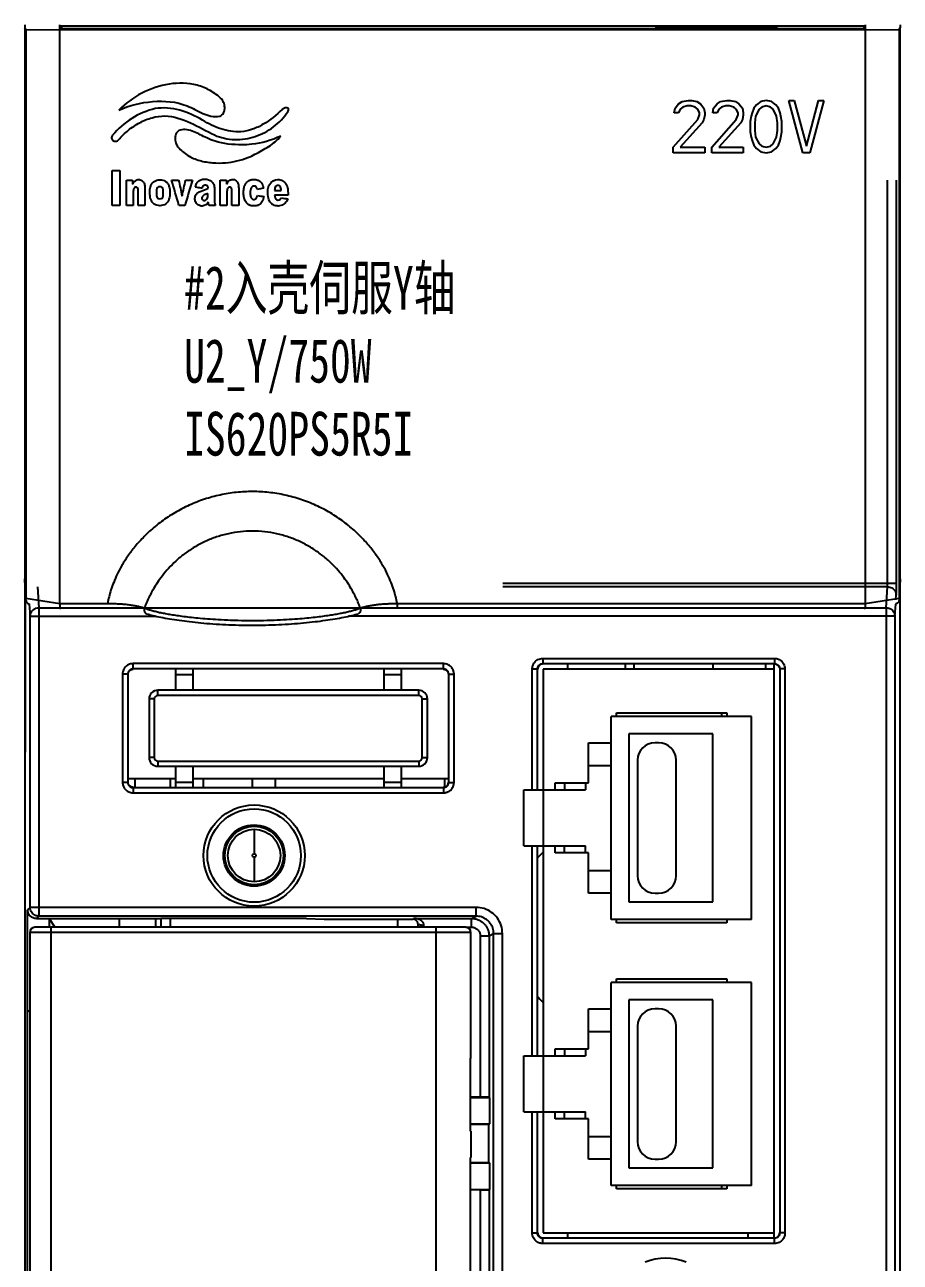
# Model space of a CAD drawing. Header units: millimetres. Extents: x 336 to 12810, y -1577 to 4105.
# Drawn here: x 7732 to 7782, y 3924.3 to 3995.1 of the extents above; entities that cross this region are included whole.
import ezdxf

# ---------------------------------------------------------------- set-up
doc = ezdxf.new("R2010")
doc.units = ezdxf.units.MM
doc.layers.add('03___PRT_ALL_CURVES', color=7, linetype='Continuous')
doc.layers.add('20_ALL_FEATURES', color=7, linetype='Continuous')
doc.styles.add('宋', font='', dxfattribs={"width": 0.7})
doc.styles.add('样式 8', font='arial.ttf', dxfattribs={"width": 0.6, "height": 2.5})
doc.styles.get('宋').set_extended_font_data('SimSun')

msp = doc.modelspace()

# ---------------------------------------------------------------- linework, layer by layer
at = {"color": 7, "linetype": 'Continuous'}
for p, q in [((7732.001, 3994.873), (7732.001, 3835.978)), ((7732.001, 3994.873), (7732.011, 3994.873)), ((7732.054, 3994.784), (7732.001, 3994.873)), ((7732.011, 3995.052), (7732.011, 3994.873)), ((7732.054, 3994.784), (7732.071, 3962.265)), ((7732.054, 3994.784), (7734.001, 3994.755)), ((7734.001, 3994.827), (7734.001, 3995.051)), ((7780.001, 3994.979), (7734.001, 3994.979)), ((7734.101, 3994.905), (7734.001, 3994.905)), ((7735.001, 3994.813), (7734.001, 3994.827)), ((7734.001, 3961.978), (7734.001, 3994.755)), ((7780.001, 3994.755), (7734.001, 3994.755)), ((7734.101, 3994.905), (7734.101, 3994.826)), ((7779.001, 3994.813), (7735.001, 3994.813)), ((7768.001, 3994.979), (7768.001, 3994.94)), ((7768.001, 3994.94), (7775.001, 3994.94)), ((7775.001, 3994.979), (7775.001, 3994.94)), ((7780.001, 3994.827), (7779.001, 3994.813)), ((7779.966, 3994.905), (7779.887, 3994.826)), ((7779.965, 3994.828), (7779.966, 3994.905)), ((7780.001, 3994.905), (7779.966, 3994.905)), ((7780.001, 3995.052), (7780.001, 3994.827)), ((7780.001, 3994.755), (7781.949, 3994.784)), ((7780.001, 3994.755), (7780.001, 3961.978)), ((7781.949, 3994.784), (7781.932, 3962.265)), ((7781.949, 3994.784), (7782.001, 3994.873)), ((7781.991, 3995.052), (7781.991, 3994.873)), ((7782.001, 3994.873), (7781.991, 3994.873)), ((7782.001, 3835.979), (7782.001, 3994.873)), ((7781.283, 3963.132), (7781.283, 3986.179)), ((7781.783, 3963.132), (7781.783, 3986.179)), ((7732.071, 3962.188), (7732.001, 3963.4)), ((7732.002, 3963.381), (7732.001, 3963.4)), ((7732.07, 3962.187), (7732.002, 3963.381)), ((7782.001, 3963.4), (7781.932, 3962.188)), ((7782.001, 3963.381), (7781.937, 3962.265)), ((7782.001, 3963.4), (7782.001, 3963.381)), ((7732.729, 3962.939), (7732.807, 3961.738)), ((7781.783, 3963.132), (7759.301, 3963.132)), ((7781.274, 3962.939), (7759.301, 3962.939)), ((7781.196, 3961.738), (7781.274, 3962.939)), ((7732.001, 3962.479), (7732.04, 3962.479)), ((7732.04, 3953.479), (7732.04, 3962.479)), ((7734.001, 3961.969), (7732.071, 3962.265)), ((7732.071, 3962.188), (7732.071, 3962.17)), ((7732.262, 3961.951), (7732.307, 3961.255)), ((7734.001, 3961.978), (7736.738, 3961.978)), ((7753.265, 3961.978), (7780.001, 3961.978)), ((7753.265, 3961.978), (7753.265, 3961.678)), ((7781.932, 3962.265), (7780.002, 3961.969)), ((7781.696, 3961.255), (7781.741, 3961.951)), ((7781.756, 3962.182), (7781.774, 3962.456)), ((7781.932, 3962.188), (7781.931, 3962.17)), ((7732.307, 3944.618), (7732.307, 3961.255)), ((7732.307, 3961.255), (7739.514, 3961.255)), ((7732.807, 3961.738), (7781.196, 3961.738)), ((7732.807, 3961.738), (7732.807, 3944.118)), ((7781.696, 3961.255), (7750.489, 3961.255)), ((7781.196, 3961.738), (7781.196, 3836.284)), ((7781.696, 3961.255), (7781.696, 3836.284)), ((7738.186, 3958.244), (7738.186, 3958.544)), ((7755.917, 3958.544), (7738.186, 3958.544)), ((7755.917, 3958.244), (7755.917, 3958.544)), ((7761.585, 3958.845), (7774.818, 3958.845)), ((7761.585, 3958.845), (7761.585, 3958.545)), ((7761.585, 3958.545), (7774.818, 3958.545)), ((7763.001, 3958.545), (7763.001, 3958.229)), ((7766.301, 3958.545), (7766.301, 3958.229)), ((7766.801, 3958.229), (7766.801, 3958.545)), ((7771.301, 3958.545), (7771.301, 3958.229)), ((7774.301, 3958.545), (7774.301, 3958.229)), ((7774.801, 3925.729), (7774.801, 3958.545)), ((7774.818, 3958.845), (7774.818, 3958.545)), ((7737.886, 3957.944), (7737.586, 3957.944)), ((7737.586, 3957.944), (7737.586, 3951.763)), ((7737.886, 3957.944), (7737.901, 3957.929)), ((7737.886, 3957.944), (7737.886, 3951.763)), ((7738.186, 3958.244), (7738.201, 3958.229)), ((7755.917, 3958.244), (7738.186, 3958.244)), ((7740.601, 3958.229), (7740.601, 3957.029)), ((7740.601, 3957.929), (7741.601, 3957.929)), ((7741.601, 3958.229), (7741.601, 3957.029)), ((7752.501, 3958.229), (7752.501, 3957.029)), ((7752.501, 3957.929), (7753.501, 3957.929)), ((7753.501, 3958.229), (7753.501, 3957.029)), ((7755.902, 3958.229), (7755.917, 3958.244)), ((7756.201, 3957.929), (7756.217, 3957.944)), ((7756.217, 3957.944), (7756.517, 3957.944)), ((7756.217, 3951.763), (7756.217, 3957.944)), ((7756.517, 3951.763), (7756.517, 3957.944)), ((7760.985, 3958.245), (7761.285, 3958.245)), ((7760.985, 3951.329), (7760.985, 3958.245)), ((7761.285, 3951.329), (7761.285, 3958.245)), ((7774.801, 3958.229), (7761.601, 3958.229)), ((7761.601, 3958.229), (7761.601, 3951.329)), ((7775.118, 3958.245), (7775.118, 3926.012)), ((7775.418, 3958.245), (7775.118, 3958.245)), ((7775.418, 3958.245), (7775.418, 3926.012)), ((7754.501, 3957.029), (7739.601, 3957.029)), ((7739.601, 3956.729), (7739.601, 3957.029)), ((7754.501, 3956.729), (7754.501, 3957.029)), ((7739.401, 3956.529), (7739.101, 3956.529)), ((7739.101, 3956.529), (7739.101, 3953.179)), ((7739.401, 3956.529), (7739.401, 3953.179)), ((7754.501, 3956.729), (7739.601, 3956.729)), ((7754.701, 3956.529), (7755.001, 3956.529)), ((7754.701, 3953.179), (7754.701, 3956.529)), ((7755.001, 3953.179), (7755.001, 3956.529)), ((7765.801, 3955.729), (7772.101, 3955.729)), ((7765.801, 3955.529), (7765.801, 3955.729)), ((7771.801, 3955.729), (7771.801, 3955.529)), ((7772.101, 3955.729), (7772.101, 3955.529)), ((7773.501, 3955.529), (7765.501, 3955.529)), ((7765.501, 3943.929), (7765.501, 3955.529)), ((7773.501, 3943.929), (7773.501, 3955.529)), ((7771.301, 3954.529), (7766.501, 3954.529)), ((7766.501, 3954.529), (7766.501, 3944.929)), ((7771.301, 3944.929), (7771.301, 3954.529)), ((7732.001, 3953.479), (7732.04, 3953.479)), ((7764.201, 3954.029), (7765.501, 3954.029)), ((7764.201, 3951.729), (7764.201, 3954.029)), ((7768.201, 3954.029), (7768.001, 3954.029)), ((7739.401, 3953.179), (7739.101, 3953.179)), ((7739.601, 3952.979), (7754.501, 3952.979)), ((7739.601, 3952.979), (7739.601, 3952.679)), ((7754.501, 3952.979), (7754.501, 3952.679)), ((7754.701, 3953.179), (7755.001, 3953.179)), ((7767.001, 3953.029), (7767.001, 3946.429)), ((7769.201, 3946.429), (7769.201, 3953.029)), ((7739.601, 3952.679), (7754.501, 3952.679)), ((7740.601, 3952.679), (7740.601, 3951.479)), ((7741.601, 3952.679), (7741.601, 3951.479)), ((7752.501, 3952.679), (7752.501, 3951.479)), ((7753.501, 3952.679), (7753.501, 3951.479)), ((7764.201, 3952.729), (7765.501, 3952.729)), ((7737.886, 3951.763), (7737.586, 3951.763)), ((7737.886, 3951.763), (7737.901, 3951.779)), ((7737.901, 3951.979), (7740.601, 3951.979)), ((7738.186, 3951.463), (7738.201, 3951.479)), ((7738.186, 3951.463), (7738.186, 3951.163)), ((7738.186, 3951.463), (7755.917, 3951.463)), ((7738.301, 3951.479), (7738.301, 3951.979)), ((7740.301, 3951.979), (7740.301, 3951.479)), ((7740.601, 3951.779), (7741.601, 3951.779)), ((7741.601, 3951.979), (7752.501, 3951.979)), ((7742.201, 3951.479), (7742.201, 3951.979)), ((7745.001, 3951.479), (7745.001, 3951.979)), ((7746.301, 3951.979), (7746.301, 3951.479)), ((7752.501, 3951.779), (7753.501, 3951.779)), ((7753.501, 3951.979), (7756.201, 3951.979)), ((7755.917, 3951.463), (7755.902, 3951.479)), ((7755.917, 3951.463), (7755.917, 3951.163)), ((7756.001, 3951.479), (7756.001, 3951.979)), ((7756.217, 3951.763), (7756.201, 3951.779)), ((7756.217, 3951.763), (7756.517, 3951.763)), ((7762.301, 3951.729), (7764.201, 3951.729)), ((7762.301, 3951.329), (7762.301, 3951.729)), ((7762.831, 3951.729), (7762.831, 3951.329)), ((7764.031, 3951.729), (7764.031, 3951.329)), ((7738.186, 3951.163), (7755.917, 3951.163)), ((7760.501, 3951.329), (7764.031, 3951.329)), ((7760.501, 3948.129), (7760.501, 3951.329)), ((7761.625, 3948.129), (7761.625, 3951.329)), ((7745.101, 3949.079), (7745.101, 3947.679)), ((7760.501, 3948.129), (7764.031, 3948.129)), ((7760.985, 3936.129), (7760.985, 3948.129)), ((7761.285, 3936.129), (7761.285, 3948.129)), ((7761.601, 3948.129), (7761.601, 3936.129)), ((7762.301, 3947.729), (7762.301, 3948.129)), ((7762.831, 3947.729), (7762.831, 3948.129)), ((7764.031, 3947.729), (7764.031, 3948.129)), ((7745.101, 3947.479), (7745.101, 3946.079)), ((7764.201, 3947.729), (7762.301, 3947.729)), ((7764.201, 3945.429), (7764.201, 3947.729)), ((7764.201, 3946.729), (7765.501, 3946.729)), ((7765.501, 3945.429), (7764.201, 3945.429)), ((7768.001, 3945.429), (7768.201, 3945.429)), ((7732.307, 3944.618), (7732.167, 3944.479)), ((7732.167, 3938.644), (7732.167, 3944.479)), ((7757.781, 3944.618), (7732.307, 3944.618)), ((7757.781, 3944.118), (7757.781, 3944.618)), ((7766.501, 3944.929), (7771.301, 3944.929)), ((7732.807, 3944.118), (7732.667, 3943.979)), ((7732.667, 3943.979), (7739.496, 3943.979)), ((7757.781, 3944.118), (7732.807, 3944.118)), ((7733.401, 3943.979), (7733.714, 3943.479)), ((7733.401, 3943.979), (7733.401, 3943.479)), ((7737.401, 3943.979), (7737.401, 3943.479)), ((7739.496, 3943.479), (7739.496, 3943.979)), ((7748.101, 3943.975), (7739.779, 3943.975)), ((7739.798, 3943.975), (7739.796, 3943.973)), ((7739.796, 3943.479), (7739.796, 3943.973)), ((7740.301, 3943.975), (7740.301, 3943.479)), ((7748.101, 3943.975), (7749.101, 3943.94)), ((7749.101, 3943.94), (7754.163, 3943.94)), ((7753.301, 3943.479), (7753.301, 3943.94)), ((7754.163, 3943.94), (7754.21, 3943.987)), ((7754.21, 3943.987), (7757.52, 3943.987)), ((7754.463, 3943.64), (7754.497, 3943.674)), ((7754.463, 3943.479), (7754.463, 3943.64)), ((7757.519, 3943.487), (7757.519, 3943.987)), ((7757.52, 3943.987), (7757.781, 3944.118)), ((7773.501, 3943.929), (7765.501, 3943.929)), ((7765.801, 3943.729), (7765.801, 3943.929)), ((7772.101, 3943.729), (7765.801, 3943.729)), ((7772.101, 3943.929), (7772.101, 3943.729)), ((7732.286, 3943.179), (7732.286, 3850.779)), ((7757.486, 3943.179), (7732.286, 3943.179)), ((7757.186, 3943.479), (7732.586, 3943.479)), ((7733.486, 3943.479), (7733.486, 3850.479)), ((7755.486, 3943.479), (7755.486, 3850.479)), ((7757.186, 3943.487), (7757.519, 3943.487)), ((7757.486, 3936.499), (7757.486, 3943.179)), ((7758.019, 3942.987), (7758.019, 3933.771)), ((7758.019, 3942.987), (7758.518, 3942.987)), ((7758.518, 3942.987), (7758.781, 3943.119)), ((7758.518, 3942.987), (7758.518, 3933.763)), ((7758.781, 3850.838), (7758.781, 3943.119)), ((7758.781, 3943.119), (7759.281, 3943.119)), ((7759.281, 3850.838), (7759.281, 3943.119)), ((7765.501, 3928.729), (7765.501, 3940.329)), ((7773.501, 3940.329), (7765.501, 3940.329)), ((7765.801, 3940.329), (7765.801, 3940.529)), ((7765.801, 3940.529), (7772.101, 3940.529)), ((7772.101, 3940.529), (7772.101, 3940.329)), ((7773.501, 3928.729), (7773.501, 3940.329)), ((7766.501, 3939.329), (7766.501, 3929.729)), ((7771.301, 3939.329), (7766.501, 3939.329)), ((7771.301, 3929.729), (7771.301, 3939.329)), ((7732.286, 3938.764), (7732.166, 3938.643)), ((7732.166, 3904.88), (7732.166, 3938.643)), ((7764.201, 3938.829), (7765.501, 3938.829)), ((7764.201, 3936.529), (7764.201, 3938.829)), ((7768.201, 3938.829), (7768.001, 3938.829)), ((7764.201, 3937.529), (7765.501, 3937.529)), ((7767.001, 3937.829), (7767.001, 3931.229)), ((7769.201, 3931.229), (7769.201, 3937.829)), ((7762.301, 3936.529), (7764.201, 3936.529)), ((7762.301, 3936.129), (7762.301, 3936.529)), ((7762.831, 3936.529), (7762.831, 3936.129)), ((7764.031, 3936.529), (7764.031, 3936.129)), ((7757.46, 3935.887), (7757.455, 3935.899)), ((7757.455, 3931.829), (7757.455, 3935.899)), ((7757.46, 3931.829), (7757.46, 3935.887)), ((7760.501, 3936.129), (7764.031, 3936.129)), ((7760.501, 3932.929), (7760.501, 3936.129)), ((7761.625, 3932.929), (7761.625, 3936.129)), ((7758.019, 3933.771), (7757.46, 3933.771)), ((7758.557, 3933.743), (7757.46, 3933.743)), ((7758.518, 3933.763), (7758.557, 3933.743)), ((7758.557, 3932.249), (7758.557, 3933.743)), ((7757.46, 3932.249), (7758.557, 3932.249)), ((7758.501, 3932.221), (7758.557, 3932.249)), ((7760.501, 3932.929), (7764.031, 3932.929)), ((7760.985, 3926.012), (7760.985, 3932.929)), ((7761.285, 3926.012), (7761.285, 3932.929)), ((7761.601, 3932.929), (7761.601, 3926.029)), ((7762.301, 3932.529), (7762.301, 3932.929)), ((7764.201, 3932.529), (7762.301, 3932.529)), ((7762.831, 3932.529), (7762.831, 3932.929)), ((7764.031, 3932.529), (7764.031, 3932.929)), ((7764.201, 3930.229), (7764.201, 3932.529)), ((7757.455, 3931.829), (7757.486, 3931.829)), ((7758.501, 3932.221), (7757.46, 3932.221)), ((7757.486, 3931.829), (7757.486, 3930.329)), ((7758.501, 3930.021), (7758.501, 3932.221)), ((7764.201, 3931.529), (7765.501, 3931.529)), ((7757.455, 3930.329), (7757.486, 3930.329)), ((7757.455, 3922.258), (7757.455, 3930.329)), ((7757.46, 3922.27), (7757.46, 3930.329)), ((7765.501, 3930.229), (7764.201, 3930.229)), ((7768.001, 3930.229), (7768.201, 3930.229)), ((7758.501, 3930.021), (7757.46, 3930.021)), ((7758.557, 3929.993), (7757.46, 3929.993)), ((7758.501, 3930.021), (7758.557, 3929.993)), ((7758.557, 3928.499), (7758.557, 3929.993)), ((7766.501, 3929.729), (7771.301, 3929.729)), ((7773.501, 3928.729), (7765.501, 3928.729)), ((7765.801, 3928.529), (7765.801, 3928.729)), ((7771.801, 3928.729), (7771.801, 3928.529)), ((7772.101, 3928.729), (7772.101, 3928.529)), ((7757.46, 3928.499), (7758.557, 3928.499)), ((7758.019, 3928.471), (7757.46, 3928.471)), ((7758.019, 3928.471), (7758.019, 3889.979)), ((7758.518, 3928.48), (7758.557, 3928.499)), ((7758.518, 3928.48), (7758.518, 3889.979)), ((7772.101, 3928.529), (7765.801, 3928.529)), ((7760.985, 3926.012), (7761.285, 3926.012)), ((7761.601, 3926.029), (7774.801, 3926.029)), ((7763.001, 3926.029), (7763.001, 3925.712)), ((7773.301, 3926.029), (7773.301, 3925.712)), ((7775.418, 3926.012), (7775.118, 3926.012)), ((7774.818, 3925.712), (7761.585, 3925.712)), ((7761.585, 3925.412), (7761.585, 3925.712)), ((7774.818, 3925.412), (7761.585, 3925.412)), ((7774.818, 3925.412), (7774.818, 3925.712))]:
    msp.add_line(p, q, dxfattribs=at)
for radius in [2.89, 2.669, 1.751, 1.672, 1.5, 0.1]:
    msp.add_circle((7745.101, 3947.579), radius, dxfattribs=at)
for centre, radius, start, end in [((7739.601, 3956.529), 0.5, 90, 180), ((7754.501, 3956.529), 0.5, 0, 90), ((7739.601, 3956.529), 0.2, 90, 180), ((7754.501, 3956.529), 0.2, 0, 90), ((7768.001, 3953.029), 1, 90, 180), ((7768.201, 3953.029), 1, 0, 90), ((7739.601, 3953.179), 0.5, 180, 270), ((7739.601, 3953.179), 0.2, 180, 270), ((7754.501, 3953.179), 0.5, 270, 0), ((7754.501, 3953.179), 0.2, 270, 0), ((7765.801, 3943.479), 6, 134.823, 138.97307), ((7768.001, 3946.429), 1, 180, 270), ((7768.201, 3946.429), 1, 270, 0), ((7732.586, 3943.179), 0.3, 90, 180), ((7757.186, 3943.179), 0.3, 0, 90), ((7765.801, 3943.479), 6, 221.02693, 225.177), ((7768.001, 3937.829), 1, 90, 180), ((7768.201, 3937.829), 1, 0, 90), ((7768.001, 3931.229), 1, 180, 270), ((7768.201, 3931.229), 1, 270, 0), ((7768.601, 3921.25), 3.317, 69.31391, 110.69797)]:
    msp.add_arc(centre, radius, start, end, dxfattribs=at)
for points, start_tangent, end_tangent in [([(7753.265, 3961.978), (7753.189, 3962.356), (7753.078, 3962.757), (7752.925, 3963.185), (7752.724, 3963.646), (7752.461, 3964.142), (7752.126, 3964.672), (7751.708, 3965.227), (7751.194, 3965.799), (7750.571, 3966.37), (7749.847, 3966.91), (7749.048, 3967.383), (7748.2, 3967.77), (7747.317, 3968.064), (7746.407, 3968.263), (7745.481, 3968.363), (7744.549, 3968.365), (7743.622, 3968.267), (7742.712, 3968.071), (7741.828, 3967.78), (7740.979, 3967.396), (7740.178, 3966.924), (7739.45, 3966.385), (7738.823, 3965.812), (7738.304, 3965.239), (7737.883, 3964.681), (7737.546, 3964.149), (7737.282, 3963.65), (7737.079, 3963.188), (7736.926, 3962.759), (7736.814, 3962.357), (7736.738, 3961.978)], (-0.158449, 0.987367), (-0.158453, -0.987366)), ([(7751.166, 3961.724), (7751.078, 3961.953), (7750.967, 3962.21), (7750.827, 3962.498), (7750.649, 3962.821), (7750.425, 3963.178), (7750.147, 3963.565), (7749.805, 3963.973), (7749.388, 3964.394), (7748.89, 3964.81), (7748.322, 3965.193), (7747.708, 3965.52), (7747.064, 3965.778), (7746.394, 3965.965), (7745.706, 3966.08), (7745.011, 3966.119), (7744.316, 3966.082), (7743.628, 3965.969), (7742.957, 3965.784), (7742.312, 3965.528), (7741.697, 3965.203), (7741.127, 3964.82), (7740.626, 3964.404), (7740.206, 3963.982), (7739.861, 3963.571), (7739.581, 3963.183), (7739.356, 3962.824), (7739.177, 3962.5), (7739.036, 3962.211), (7738.925, 3961.953), (7738.837, 3961.724)], (-0.336663, 0.941625), (-0.336661, -0.941626)), ([(7781.274, 3962.939), (7781.278, 3962.974), (7781.28, 3962.996), (7781.281, 3963.023), (7781.282, 3963.056), (7781.283, 3963.093), (7781.283, 3963.132)], (0.222501, 0.974932), (-0.000007, 1)), ([(7781.274, 3962.939), (7781.523, 3962.873), (7781.706, 3962.697), (7781.774, 3962.456)], (0.99999, -0.004364), (0.004676, -0.999989)), ([(7781.774, 3962.456), (7781.775, 3962.482), (7781.777, 3962.522), (7781.778, 3962.579), (7781.78, 3962.655), (7781.781, 3962.751), (7781.782, 3962.866), (7781.783, 3962.995), (7781.783, 3963.132)], (0.065022, 0.997884), (-0.000064, 1)), ([(7732.071, 3962.213), (7732.071, 3962.239), (7732.071, 3962.265)], (0.002955, 0.999996), (-0.000522, 1)), ([(7732.071, 3962.188), (7732.071, 3962.213)], (0.004788, 0.999989), (0.002955, 0.999996)), ([(7732.071, 3962.17), (7732.08, 3962.119), (7732.105, 3962.059), (7732.143, 3962.012), (7732.192, 3961.977), (7732.247, 3961.956), (7732.271, 3961.951)], (0.058249, -0.998302), (0.988517, -0.151107)), ([(7734.001, 3961.969), (7733.999, 3961.907), (7733.999, 3961.849), (7734.003, 3961.796), (7734.01, 3961.751), (7734.019, 3961.716), (7734.031, 3961.692), (7734.044, 3961.68), (7734.048, 3961.679)], (-0.064441, -0.997922), (0.992881, -0.119113)), ([(7734.001, 3961.969), (7734.001, 3961.972), (7734.001, 3961.975), (7734.001, 3961.978)], (0.064441, 0.997922), (0, 1)), ([(7736.738, 3961.978), (7736.992, 3961.979), (7737.271, 3961.972), (7737.56, 3961.955), (7737.842, 3961.929), (7738.106, 3961.894), (7738.341, 3961.854), (7738.543, 3961.809), (7738.709, 3961.765), (7738.837, 3961.724)], (0.999877, 0.015698), (0.946467, -0.3228)), ([(7751.166, 3961.724), (7751.294, 3961.765), (7751.46, 3961.809), (7751.663, 3961.854), (7751.898, 3961.895), (7752.161, 3961.929), (7752.444, 3961.955), (7752.733, 3961.972), (7753.011, 3961.979), (7753.265, 3961.978)], (0.946467, 0.322799), (0.999877, -0.015694)), ([(7780.002, 3961.969), (7780.004, 3961.907), (7780.004, 3961.849), (7780, 3961.796), (7779.993, 3961.751), (7779.984, 3961.716), (7779.972, 3961.692), (7779.959, 3961.68), (7779.955, 3961.679)], (0.064441, -0.997922), (-0.992805, -0.11974)), ([(7780.001, 3961.978), (7780.002, 3961.975), (7780.002, 3961.972), (7780.002, 3961.969)], (0, -1), (0.064441, -0.997922)), ([(7781.932, 3962.17), (7781.923, 3962.119), (7781.898, 3962.059), (7781.86, 3962.012), (7781.811, 3961.977), (7781.756, 3961.956), (7781.732, 3961.951)], (-0.058406, -0.998293), (-0.988508, -0.15117)), ([(7781.932, 3962.265), (7781.932, 3962.239), (7781.932, 3962.213)], (-0.000522, -1), (0.002955, -0.999996)), ([(7781.932, 3962.213), (7781.932, 3962.188)], (0.002955, -0.999996), (0.004788, -0.999989)), ([(7732.307, 3961.255), (7732.317, 3961.35), (7732.351, 3961.45), (7732.413, 3961.551), (7732.509, 3961.642), (7732.641, 3961.71), (7732.807, 3961.738)], (0.004676, 0.999989), (0.99999, 0.004364)), ([(7738.837, 3961.724), (7738.825, 3961.644), (7738.829, 3961.568), (7738.849, 3961.5), (7738.883, 3961.445), (7738.93, 3961.409), (7738.953, 3961.399)], (-0.245809, -0.969318), (0.95301, -0.30294)), ([(7738.837, 3961.724), (7739.017, 3961.66), (7739.225, 3961.597), (7739.456, 3961.535), (7739.706, 3961.477), (7739.973, 3961.422), (7740.266, 3961.369), (7740.601, 3961.315), (7740.981, 3961.26), (7741.41, 3961.207), (7741.892, 3961.157), (7742.434, 3961.11), (7743.048, 3961.068), (7743.761, 3961.035), (7744.577, 3961.015), (7745.431, 3961.015), (7746.246, 3961.035), (7746.958, 3961.068), (7747.571, 3961.11), (7748.113, 3961.157), (7748.595, 3961.207), (7749.023, 3961.26), (7749.403, 3961.315), (7749.737, 3961.369), (7750.03, 3961.422), (7750.297, 3961.477), (7750.547, 3961.535), (7750.778, 3961.597), (7750.986, 3961.66), (7751.166, 3961.724)], (0.933783, -0.35784), (0.933783, 0.35784)), ([(7738.953, 3961.399), (7739.318, 3961.298), (7739.77, 3961.199), (7740.271, 3961.107), (7740.82, 3961.023), (7741.416, 3960.945), (7742.061, 3960.877), (7742.752, 3960.821), (7743.477, 3960.778), (7744.228, 3960.751), (7744.992, 3960.742), (7745.757, 3960.751), (7746.51, 3960.777), (7747.238, 3960.82), (7747.93, 3960.876), (7748.578, 3960.944), (7749.176, 3961.022), (7749.726, 3961.106), (7750.228, 3961.198), (7750.681, 3961.297), (7751.049, 3961.399)], (0.953081, -0.302715), (0.953092, 0.302681)), ([(7751.166, 3961.724), (7751.178, 3961.644), (7751.174, 3961.568), (7751.154, 3961.5), (7751.119, 3961.445), (7751.073, 3961.409), (7751.049, 3961.399)], (0.245794, -0.969322), (-0.953033, -0.302868)), ([(7781.196, 3961.738), (7781.294, 3961.728), (7781.399, 3961.696), (7781.503, 3961.635), (7781.597, 3961.542), (7781.667, 3961.415), (7781.696, 3961.255)], (0.99999, -0.004364), (0.004676, -0.999989)), ([(7738.186, 3958.544), (7738.113, 3958.54), (7738.033, 3958.525), (7737.949, 3958.496), (7737.861, 3958.449), (7737.776, 3958.382), (7737.699, 3958.295), (7737.638, 3958.189), (7737.599, 3958.07), (7737.586, 3957.944)], (-1, -0.000011), (0.000067, -1)), ([(7756.517, 3957.944), (7756.513, 3958.019), (7756.497, 3958.1), (7756.467, 3958.186), (7756.419, 3958.274), (7756.351, 3958.359), (7756.263, 3958.435), (7756.158, 3958.494), (7756.04, 3958.532), (7755.917, 3958.544)], (0, 1), (-1, 0.00004)), ([(7760.985, 3958.245), (7760.991, 3958.331), (7761.011, 3958.422), (7761.05, 3958.517), (7761.111, 3958.614), (7761.199, 3958.704), (7761.311, 3958.779), (7761.443, 3958.828), (7761.585, 3958.845)], (-0.000012, 1), (1, 0.000049)), ([(7761.285, 3958.245), (7761.288, 3958.288), (7761.298, 3958.334), (7761.317, 3958.381), (7761.348, 3958.429), (7761.392, 3958.475), (7761.448, 3958.512), (7761.514, 3958.537), (7761.585, 3958.545)], (-0.000084, 1), (1, -0.000044)), ([(7761.451, 3958.488), (7761.342, 3958.379), (7761.301, 3958.229)], (-0.867069, -0.498188), (0, -1)), ([(7761.601, 3958.529), (7761.451, 3958.488)], (-1, 0), (-0.867069, -0.498188)), ([(7775.047, 3958.416), (7774.942, 3958.503), (7774.807, 3958.534)], (-0.603787, 0.797146), (-0.999999, -0.001222)), ([(7774.818, 3958.845), (7774.904, 3958.839), (7774.995, 3958.819), (7775.09, 3958.78), (7775.187, 3958.719), (7775.277, 3958.631), (7775.352, 3958.519), (7775.401, 3958.388), (7775.418, 3958.245)], (1, 0.000012), (0.000049, -1)), ([(7774.818, 3958.545), (7774.861, 3958.542), (7774.906, 3958.532), (7774.954, 3958.513), (7775.002, 3958.482), (7775.048, 3958.438), (7775.085, 3958.382), (7775.11, 3958.316), (7775.118, 3958.245)], (1, 0.000084), (-0.000044, -1)), ([(7775.101, 3958.295), (7775.047, 3958.416)], (-0.201059, 0.979579), (-0.603787, 0.797146)), ([(7738.186, 3958.244), (7738.149, 3958.242), (7738.11, 3958.235), (7738.067, 3958.22), (7738.023, 3958.197), (7737.981, 3958.164), (7737.942, 3958.12), (7737.912, 3958.067), (7737.892, 3958.007), (7737.886, 3957.944)], (-1, 0.000297), (0.000348, -1)), ([(7737.901, 3957.929), (7737.942, 3958.079), (7738.051, 3958.188), (7738.201, 3958.229)], (0, 1), (1, 0)), ([(7755.902, 3958.229), (7756.052, 3958.188), (7756.161, 3958.079), (7756.201, 3957.929)], (1, 0), (0, -1)), ([(7756.217, 3957.944), (7756.215, 3957.982), (7756.207, 3958.022), (7756.192, 3958.065), (7756.168, 3958.109), (7756.134, 3958.152), (7756.09, 3958.19), (7756.038, 3958.219), (7755.979, 3958.238), (7755.917, 3958.244)], (0.000305, 1), (-1, -0.000279)), ([(7737.586, 3951.763), (7737.59, 3951.69), (7737.605, 3951.611), (7737.634, 3951.526), (7737.681, 3951.438), (7737.748, 3951.353), (7737.835, 3951.276), (7737.941, 3951.215), (7738.06, 3951.176), (7738.186, 3951.163)], (0.000011, -1), (1, 0.000067)), ([(7737.886, 3951.763), (7737.888, 3951.726), (7737.895, 3951.687), (7737.91, 3951.644), (7737.933, 3951.601), (7737.967, 3951.558), (7738.01, 3951.519), (7738.063, 3951.489), (7738.123, 3951.469), (7738.186, 3951.463)], (-0.000297, -1), (1, 0.000348)), ([(7738.201, 3951.479), (7738.051, 3951.519), (7737.942, 3951.629), (7737.901, 3951.779)], (-1, 0), (0, 1)), ([(7755.902, 3951.479), (7756.052, 3951.519), (7756.161, 3951.629), (7756.201, 3951.779)], (1, 0), (0, 1)), ([(7755.917, 3951.163), (7755.99, 3951.167), (7756.07, 3951.182), (7756.154, 3951.212), (7756.242, 3951.258), (7756.327, 3951.325), (7756.404, 3951.412), (7756.465, 3951.518), (7756.504, 3951.637), (7756.517, 3951.763)], (1, 0.000011), (-0.000067, 1)), ([(7755.917, 3951.463), (7755.954, 3951.465), (7755.993, 3951.473), (7756.036, 3951.487), (7756.08, 3951.51), (7756.122, 3951.544), (7756.161, 3951.587), (7756.191, 3951.64), (7756.211, 3951.7), (7756.217, 3951.763)], (1, -0.000297), (-0.000348, 1)), ([(7732.667, 3943.979), (7732.476, 3944.017), (7732.314, 3944.125), (7732.205, 3944.287), (7732.167, 3944.479)], (-1, 0), (0, 1)), ([(7732.807, 3944.118), (7732.708, 3944.128), (7732.604, 3944.162), (7732.5, 3944.224), (7732.406, 3944.32), (7732.335, 3944.453), (7732.307, 3944.618)], (-1, 0.000305), (-0.000305, 1)), ([(7759.281, 3943.119), (7759.208, 3943.582), (7758.995, 3944), (7758.664, 3944.332), (7758.246, 3944.545), (7757.781, 3944.618)], (-0.000061, 1), (-1, -0.000066)), ([(7739.496, 3943.979), (7739.618, 3943.978), (7739.717, 3943.977), (7739.779, 3943.975)], (1, 0), (0.998784, -0.04931)), ([(7754.463, 3943.64), (7754.423, 3943.79), (7754.313, 3943.9), (7754.163, 3943.94)], (0, 1), (-1, 0)), ([(7754.797, 3943.604), (7754.794, 3943.643), (7754.784, 3943.684), (7754.766, 3943.725), (7754.741, 3943.766), (7754.706, 3943.806), (7754.663, 3943.845), (7754.609, 3943.882), (7754.546, 3943.916), (7754.474, 3943.944), (7754.393, 3943.966), (7754.305, 3943.981), (7754.21, 3943.987)], (0.00666, 0.999978), (-0.999917, 0.012882)), ([(7754.496, 3943.487), (7754.496, 3943.582), (7754.497, 3943.674)], (-0.000006, 1), (0.004186, 0.999991)), ([(7754.497, 3943.674), (7754.539, 3943.639), (7754.648, 3943.614), (7754.797, 3943.604)], (0.07253, -0.997366), (0.999992, -0.003962)), ([(7754.796, 3943.487), (7754.796, 3943.547), (7754.797, 3943.604)], (0, 1), (0.006701, 0.999978)), ([(7757.52, 3943.987), (7757.64, 3943.98), (7757.764, 3943.956), (7757.891, 3943.915), (7758.019, 3943.853), (7758.145, 3943.767), (7758.265, 3943.653), (7758.37, 3943.511), (7758.451, 3943.348), (7758.502, 3943.17), (7758.518, 3942.987)], (1, -0.000799), (0.000313, -1)), ([(7758.781, 3943.119), (7758.733, 3943.428), (7758.591, 3943.706), (7758.37, 3943.927), (7758.091, 3944.069), (7757.781, 3944.118)], (0.000286, 1), (-1, -0.000321)), ([(7757.519, 3943.487), (7757.58, 3943.484)], (1, -0.000001), (0.992559, -0.121764)), ([(7757.58, 3943.484), (7757.642, 3943.472), (7757.705, 3943.451), (7757.769, 3943.42), (7757.832, 3943.377), (7757.892, 3943.32), (7757.944, 3943.249), (7757.985, 3943.168), (7758.01, 3943.079), (7758.019, 3942.987)], (0.992559, -0.121764), (0.000034, -1)), ([(7757.455, 3935.899), (7757.478, 3936.192), (7757.486, 3936.499)], (0.104868, 0.994486), (0.000126, 1)), ([(7757.461, 3935.899), (7757.471, 3936.025), (7757.484, 3936.326), (7757.486, 3936.499)], (0.085413, 0.996346), (0.000108, 1)), ([(7757.46, 3935.885), (7757.461, 3935.899)], (0.087397, 0.996174), (0.085413, 0.996346)), ([(7758.518, 3933.763), (7758.475, 3933.766), (7758.366, 3933.769), (7758.206, 3933.77), (7758.019, 3933.771)], (-0.894482, 0.447105), (-1, 0)), ([(7758.019, 3928.471), (7758.206, 3928.472), (7758.366, 3928.474), (7758.475, 3928.476), (7758.518, 3928.48)], (1, 0), (0.894482, 0.447105)), ([(7761.585, 3925.412), (7761.499, 3925.418), (7761.408, 3925.439), (7761.313, 3925.477), (7761.216, 3925.538), (7761.126, 3925.626), (7761.051, 3925.738), (7761.002, 3925.87), (7760.985, 3926.012)], (-1, -0.000012), (-0.000049, 1)), ([(7761.585, 3925.712), (7761.542, 3925.715), (7761.497, 3925.725), (7761.449, 3925.744), (7761.401, 3925.775), (7761.355, 3925.819), (7761.318, 3925.875), (7761.293, 3925.941), (7761.285, 3926.012)], (-1, -0.000084), (0.000044, 1)), ([(7761.301, 3926.029), (7761.342, 3925.879)], (0, -1), (0.498188, -0.867069)), ([(7761.342, 3925.879), (7761.451, 3925.769), (7761.601, 3925.729)], (0.498188, -0.867069), (1, 0)), ([(7774.8, 3925.721), (7774.958, 3925.763), (7775.067, 3925.872), (7775.108, 3926.022)], (1, 0), (0, 1)), ([(7775.418, 3926.012), (7775.412, 3925.926), (7775.391, 3925.835), (7775.353, 3925.74), (7775.292, 3925.644), (7775.204, 3925.553), (7775.092, 3925.478), (7774.96, 3925.429), (7774.818, 3925.412)], (0.000012, -1), (-1, -0.000049)), ([(7775.118, 3926.012), (7775.115, 3925.969), (7775.105, 3925.924), (7775.086, 3925.876), (7775.055, 3925.828), (7775.011, 3925.782), (7774.955, 3925.745), (7774.889, 3925.721), (7774.818, 3925.712)], (0.000084, -1), (-1, 0.000044))]:
    msp.add_spline(points, degree=3, dxfattribs=dict(at, start_tangent=start_tangent, end_tangent=end_tangent))
at = {"layer": '03___PRT_ALL_CURVES', "color": 7, "linetype": 'Continuous'}
for p, q in [((7769.09, 3990.027), (7769.14, 3990.283)), ((7769.14, 3990.283), (7769.34, 3990.538)), ((7769.34, 3990.538), (7769.54, 3990.666)), ((7769.59, 3990.347), (7769.44, 3990.219)), ((7769.54, 3990.666), (7769.89, 3990.73)), ((7769.84, 3990.41), (7769.59, 3990.347)), ((7770.04, 3990.41), (7769.84, 3990.41)), ((7769.89, 3990.73), (7770.09, 3990.73)), ((7770.29, 3990.347), (7770.04, 3990.41)), ((7770.09, 3990.73), (7770.39, 3990.666)), ((7770.44, 3990.219), (7770.29, 3990.347)), ((7770.39, 3990.666), (7770.59, 3990.538)), ((7770.59, 3990.538), (7770.79, 3990.283)), ((7770.79, 3990.283), (7770.84, 3990.027)), ((7771.29, 3990.027), (7771.34, 3990.283)), ((7771.34, 3990.283), (7771.54, 3990.538)), ((7771.54, 3990.538), (7771.74, 3990.666)), ((7771.79, 3990.347), (7771.64, 3990.219)), ((7771.74, 3990.666), (7772.09, 3990.73)), ((7772.04, 3990.41), (7771.79, 3990.347)), ((7772.24, 3990.41), (7772.04, 3990.41)), ((7772.09, 3990.73), (7772.29, 3990.73)), ((7772.49, 3990.347), (7772.24, 3990.41)), ((7772.29, 3990.73), (7772.59, 3990.666)), ((7772.64, 3990.219), (7772.49, 3990.347)), ((7772.59, 3990.666), (7772.79, 3990.538)), ((7772.79, 3990.538), (7772.99, 3990.283)), ((7772.99, 3990.283), (7773.04, 3990.027)), ((7773.64, 3990.283), (7773.54, 3990.027)), ((7773.79, 3990.474), (7773.64, 3990.283)), ((7774.04, 3990.666), (7773.79, 3990.474)), ((7774.09, 3990.347), (7773.94, 3990.219)), ((7774.34, 3990.73), (7774.04, 3990.666)), ((7774.34, 3990.41), (7774.09, 3990.347)), ((7774.64, 3990.666), (7774.34, 3990.73)), ((7774.59, 3990.347), (7774.34, 3990.41)), ((7774.74, 3990.219), (7774.59, 3990.347)), ((7774.89, 3990.474), (7774.64, 3990.666)), ((7775.04, 3990.283), (7774.89, 3990.474)), ((7775.14, 3990.027), (7775.04, 3990.283)), ((7775.64, 3990.73), (7775.94, 3990.73)), ((7776.44, 3987.73), (7775.64, 3990.73)), ((7775.94, 3990.73), (7776.64, 3988.112)), ((7776.64, 3988.112), (7777.34, 3990.73)), ((7777.64, 3990.73), (7776.84, 3987.73)), ((7777.34, 3990.73), (7777.64, 3990.73)), ((7769.04, 3988.049), (7770.44, 3989.644)), ((7769.34, 3990.027), (7769.09, 3990.027)), ((7769.44, 3990.219), (7769.34, 3990.027)), ((7770.54, 3990.027), (7770.44, 3990.219)), ((7770.44, 3989.644), (7770.54, 3989.9)), ((7770.54, 3989.9), (7770.54, 3990.027)), ((7770.79, 3989.644), (7770.69, 3989.453)), ((7770.84, 3989.9), (7770.79, 3989.644)), ((7770.84, 3990.027), (7770.84, 3989.9)), ((7771.24, 3988.049), (7772.64, 3989.644)), ((7771.54, 3990.027), (7771.29, 3990.027)), ((7771.64, 3990.219), (7771.54, 3990.027)), ((7772.74, 3990.027), (7772.64, 3990.219)), ((7772.64, 3989.644), (7772.74, 3989.9)), ((7772.74, 3989.9), (7772.74, 3990.027)), ((7772.99, 3989.644), (7772.89, 3989.453)), ((7773.04, 3989.9), (7772.99, 3989.644)), ((7773.04, 3990.027), (7773.04, 3989.9)), ((7773.49, 3989.836), (7773.44, 3989.517)), ((7773.44, 3989.517), (7773.44, 3988.942)), ((7773.54, 3990.027), (7773.49, 3989.836)), ((7773.74, 3989.836), (7773.69, 3989.453)), ((7773.94, 3990.219), (7773.74, 3989.836)), ((7774.94, 3989.836), (7774.74, 3990.219)), ((7774.99, 3989.453), (7774.94, 3989.836)), ((7775.19, 3989.836), (7775.14, 3990.027)), ((7775.24, 3989.517), (7775.19, 3989.836)), ((7775.24, 3988.942), (7775.24, 3989.517)), ((7770.69, 3989.453), (7769.44, 3988.049)), ((7772.89, 3989.453), (7771.64, 3988.049)), ((7773.44, 3988.942), (7773.49, 3988.623)), ((7773.69, 3989.453), (7773.69, 3989.006)), ((7773.69, 3989.006), (7773.74, 3988.623)), ((7774.94, 3988.623), (7774.99, 3989.006)), ((7774.99, 3989.006), (7774.99, 3989.453)), ((7775.19, 3988.623), (7775.24, 3988.942)), ((7773.49, 3988.623), (7773.54, 3988.432)), ((7773.54, 3988.432), (7773.64, 3988.176)), ((7773.64, 3988.176), (7773.79, 3987.985)), ((7773.74, 3988.623), (7773.94, 3988.24)), ((7773.94, 3988.24), (7774.09, 3988.112)), ((7774.09, 3988.112), (7774.34, 3988.049)), ((7774.34, 3988.049), (7774.59, 3988.112)), ((7774.59, 3988.112), (7774.74, 3988.24)), ((7774.74, 3988.24), (7774.94, 3988.623)), ((7774.89, 3987.985), (7775.04, 3988.176)), ((7775.04, 3988.176), (7775.14, 3988.432)), ((7775.14, 3988.432), (7775.19, 3988.623)), ((7769.04, 3987.73), (7769.04, 3988.049)), ((7770.84, 3987.73), (7769.04, 3987.73)), ((7769.44, 3988.049), (7770.84, 3988.049)), ((7770.84, 3988.049), (7770.84, 3987.73)), ((7771.24, 3987.73), (7771.24, 3988.049)), ((7773.04, 3987.73), (7771.24, 3987.73)), ((7771.64, 3988.049), (7773.04, 3988.049)), ((7773.04, 3988.049), (7773.04, 3987.73)), ((7773.79, 3987.985), (7774.04, 3987.793)), ((7774.04, 3987.793), (7774.34, 3987.73)), ((7774.34, 3987.73), (7774.64, 3987.793)), ((7774.64, 3987.793), (7774.89, 3987.985)), ((7776.84, 3987.73), (7776.44, 3987.73))]:
    msp.add_line(p, q, dxfattribs=at)
at = {"layer": '20_ALL_FEATURES', "color": 7, "linetype": 'Continuous'}
for points, start_tangent, end_tangent in [([(7743.253, 3990.791, 48.994), (7742.59, 3991.294, 49.008), (7741.849, 3991.594, 49.017), (7740.25, 3991.66, 49.019), (7738.685, 3991.137, 49.004), (7737.381, 3990.173, 48.975)], (-0.709681, 0.704213, 0.020901), (-0.69443, -0.719243, -0.021347)), ([(7739.447, 3990.259, 48.978), (7738.112, 3989.698, 48.961), (7737.021, 3988.745, 48.933)], (-0.974455, -0.224484, -0.006663), (-0.643609, -0.765018, -0.022705)), ([(7737.381, 3990.173, 48.975), (7739.303, 3990.661, 48.99), (7741.27, 3990.42, 48.982), (7741.724, 3990.205, 48.976), (7742.173, 3989.984, 48.97), (7742.636, 3989.833, 48.965), (7743.134, 3989.823, 48.965)], (0.907304, 0.42029, 0.012474), (0.986774, 0.162031, 0.004809)), ([(7742.156, 3989.605, 48.958), (7740.853, 3990.165, 48.975), (7740.157, 3990.288, 48.979), (7739.447, 3990.259, 48.978)], (-0.867538, 0.497152, 0.014755), (-0.986865, -0.161475, -0.004792)), ([(7743.134, 3989.823, 48.965), (7743.261, 3989.899, 48.967), (7743.349, 3990.003, 48.97), (7743.422, 3990.263, 48.978), (7743.381, 3990.545, 48.986), (7743.253, 3990.791, 48.994)], (0.925982, 0.377402, 0.011201), (-0.614554, 0.788528, 0.023403)), ([(7747.022, 3990.08, 48.972), (7747.066, 3990.17, 48.975), (7747.068, 3990.236, 48.977), (7747.038, 3990.278, 48.978), (7746.983, 3990.299, 48.979), (7746.913, 3990.301, 48.979), (7746.837, 3990.285, 48.978), (7746.701, 3990.208, 48.976)], (0.545673, 0.837629, 0.02486), (-0.72364, -0.689874, -0.020475)), ([(7737.367, 3988.488, 48.925), (7737.914, 3989.016, 48.941), (7738.56, 3989.448, 48.954), (7739.269, 3989.738, 48.962), (7740.007, 3989.838, 48.965), (7741.464, 3989.449, 48.954), (7742.841, 3988.752, 48.933)], (0.655413, 0.754938, 0.022406), (0.900227, -0.435229, -0.012917)), ([(7744.339, 3988.937, 48.938), (7743.197, 3989.102, 48.943), (7742.156, 3989.605, 48.958)], (-0.999078, -0.042916, -0.001274), (-0.839082, 0.543766, 0.016139)), ([(7742.841, 3988.752, 48.933), (7743.996, 3988.491, 48.925), (7745.161, 3988.668, 48.93), (7746.212, 3989.219, 48.947), (7747.022, 3990.08, 48.972)], (0.910828, -0.412604, -0.012246), (0.545673, 0.837629, 0.02486)), ([(7746.701, 3990.208, 48.976), (7745.623, 3989.367, 48.951), (7745.007, 3989.079, 48.943), (7744.339, 3988.937, 48.938)], (-0.72364, -0.689874, -0.020475), (-0.997096, -0.076127, -0.002259)), ([(7740.871, 3989.035, 48.941), (7740.655, 3988.852, 48.936), (7740.583, 3988.593, 48.928), (7740.624, 3988.313, 48.92), (7740.752, 3988.067, 48.913)], (-0.920511, -0.390544, -0.011591), (0.606604, -0.794654, -0.023585)), ([(7742.391, 3988.581, 48.928), (7741.658, 3988.94, 48.939), (7741.271, 3989.047, 48.942), (7740.871, 3989.035, 48.941)], (-0.89622, 0.443414, 0.01316), (-0.976807, -0.214029, -0.006352)), ([(7737.021, 3988.745, 48.933), (7736.96, 3988.569, 48.928), (7737.04, 3988.436, 48.924), (7737.197, 3988.394, 48.922), (7737.367, 3988.488, 48.925)], (-0.643609, -0.765018, -0.022705), (0.655413, 0.754938, 0.022406)), ([(7744.396, 3988.193, 48.916), (7742.87, 3988.393, 48.922), (7742.391, 3988.581, 48.928)], (-0.999998, 0.00219, 0.000065), (-0.899181, 0.437385, 0.012981)), ([(7746.624, 3988.685, 48.931), (7744.97, 3988.219, 48.917), (7744.396, 3988.193, 48.916)], (-0.913157, -0.407428, -0.012092), (-0.999716, 0.023814, 0.000707)), ([(7745.141, 3987.65, 48.9), (7745.934, 3988.098, 48.914), (7746.624, 3988.685, 48.931)], (0.879947, 0.474863, 0.014094), (0.641014, 0.767191, 0.02277)), ([(7740.752, 3988.067, 48.913), (7741.316, 3987.584, 48.898), (7741.994, 3987.293, 48.89), (7742.73, 3987.163, 48.886), (7743.472, 3987.165, 48.886)], (0.640583, -0.767551, -0.02278), (0.996649, 0.081765, 0.002427)), ([(7743.472, 3987.165, 48.886), (7744.746, 3987.461, 48.895), (7745.141, 3987.65, 48.9)], (0.9953, 0.0968, 0.002873), (0.871745, 0.489745, 0.014535)), ([(7737.001, 3984.73, 48.814), (7737.001, 3986.73, 48.873)], (0, 0.99956, 0.029666), (0, 0.99956, 0.029666)), ([(7737.001, 3986.73, 48.873), (7737.43, 3986.73, 48.873)], (1, 0), (1, 0)), ([(7737.43, 3986.73, 48.873), (7737.43, 3984.73, 48.814)], (0, -0.99956, -0.029666), (0, -0.99956, -0.029666)), ([(7737.805, 3984.73, 48.814), (7737.805, 3986.178, 48.857)], (0, 0.99956, 0.029666), (0, 0.99956, 0.029666)), ([(7737.805, 3986.178, 48.857), (7738.163, 3986.178, 48.857)], (1, 0), (1, 0)), ([(7738.163, 3985.943, 48.85), (7738.282, 3986.107, 48.854), (7738.453, 3986.205, 48.857), (7738.643, 3986.176, 48.857), (7738.792, 3986.045, 48.853), (7738.852, 3985.854, 48.847), (7738.865, 3985.651, 48.841)], (0.44599, 0.894644, 0.026552), (0.042716, -0.998648, -0.029639)), ([(7738.163, 3986.178, 48.857), (7738.163, 3985.943, 48.85)], (0, -0.99956, -0.029666), (0, -0.99956, -0.029666)), ([(7739.141, 3985.45, 48.835), (7739.195, 3985.82, 48.846), (7739.271, 3985.976, 48.851), (7739.385, 3986.095, 48.854), (7739.715, 3986.196, 48.857), (7740.045, 3986.103, 48.854), (7740.16, 3985.985, 48.851), (7740.236, 3985.83, 48.846), (7740.292, 3985.459, 48.835)], (-0.0042, 0.999551, 0.029666), (0.003289, -0.999554, -0.029666)), ([(7740.391, 3986.178, 48.857), (7740.791, 3986.178, 48.857)], (1, 0), (1, 0)), ([(7740.808, 3984.73, 48.814), (7740.391, 3986.178, 48.857)], (-0.276553, 0.960576, 0.028509), (-0.276553, 0.960576, 0.028509)), ([(7740.791, 3986.178, 48.857), (7740.985, 3985.26, 48.829)], (0.207229, -0.977862, -0.029022), (0.207229, -0.977862, -0.029022)), ([(7740.985, 3985.26, 48.829), (7741.186, 3986.178, 48.857)], (0.213843, 0.976438, 0.02898), (0.213843, 0.976438, 0.02898)), ([(7741.574, 3986.178, 48.857), (7741.148, 3984.73, 48.814)], (-0.281868, -0.959031, -0.028463), (-0.281868, -0.959031, -0.028463)), ([(7741.186, 3986.178, 48.857), (7741.574, 3986.178, 48.857)], (1, 0), (1, 0)), ([(7741.762, 3985.765, 48.844), (7741.815, 3985.975, 48.851), (7741.939, 3986.125, 48.855), (7742.112, 3986.212, 48.858), (7742.308, 3986.236, 48.858), (7742.673, 3986.09, 48.854), (7742.792, 3985.917, 48.849), (7742.838, 3985.678, 48.842)], (0.034094, 0.998979, 0.029649), (0, -0.99956, -0.029666)), ([(7743.162, 3986.178, 48.857), (7743.52, 3986.178, 48.857)], (1, 0), (1, 0)), ([(7743.162, 3984.73, 48.814), (7743.162, 3986.178, 48.857)], (0, 0.99956, 0.029666), (0, 0.99956, 0.029666)), ([(7743.52, 3985.943, 48.85), (7743.6, 3986.066, 48.853), (7743.641, 3986.113, 48.855), (7743.682, 3986.149, 48.856), (7743.725, 3986.176, 48.857), (7743.773, 3986.196, 48.857), (7743.882, 3986.211, 48.858)], (0.484719, 0.874285, 0.025948), (1, 0)), ([(7743.52, 3986.178, 48.857), (7743.52, 3985.943, 48.85)], (0, -0.99956, -0.029666), (0, -0.99956, -0.029666)), ([(7743.882, 3986.211, 48.858), (7744.024, 3986.177, 48.857), (7744.131, 3986.074, 48.853)], (1, 0), (0.550527, -0.83445, -0.024766)), ([(7744.131, 3986.074, 48.853), (7744.199, 3985.9, 48.848), (7744.221, 3985.651, 48.841)], (0.548821, -0.835572, -0.024799), (0, -0.99956, -0.029666)), ([(7744.551, 3985.82, 48.846), (7744.572, 3985.873, 48.848), (7744.657, 3986.015, 48.852)], (0.334261, 0.942066, 0.02796), (0.612946, 0.789777, 0.02344)), ([(7744.657, 3986.015, 48.852), (7744.725, 3986.091, 48.854), (7744.76, 3986.12, 48.855), (7744.795, 3986.144, 48.856), (7744.855, 3986.174, 48.856), (7744.923, 3986.194, 48.857), (7744.999, 3986.207, 48.857), (7745.04, 3986.21, 48.858), (7745.082, 3986.211, 48.858), (7745.142, 3986.209, 48.858), (7745.198, 3986.203, 48.857), (7745.299, 3986.179, 48.857), (7745.385, 3986.14, 48.855), (7745.457, 3986.084, 48.854)], (0.612139, 0.790402, 0.023459), (0.711957, -0.701914, -0.020832)), ([(7745.457, 3986.084, 48.854), (7745.516, 3986.013, 48.852), (7745.637, 3985.713, 48.843)], (0.712802, -0.701057, -0.020807), (0.206721, -0.977969, -0.029025)), ([(7745.922, 3985.797, 48.845), (7745.983, 3985.926, 48.849), (7746.452, 3986.216, 48.858), (7746.726, 3986.143, 48.856), (7746.932, 3985.943, 48.85), (7747.021, 3985.67, 48.842), (7747.04, 3985.379, 48.833)], (0.32361, 0.945774, 0.02807), (0.029423, -0.999127, -0.029653)), ([(7738.479, 3985.526, 48.837), (7738.478, 3985.62, 48.84), (7738.451, 3985.708, 48.843), (7738.379, 3985.763, 48.844), (7738.294, 3985.764, 48.844), (7738.235, 3985.703, 48.842), (7738.203, 3985.61, 48.84), (7738.189, 3985.425, 48.834)], (0, 0.99956, 0.029666), (0, -0.99956, -0.029666)), ([(7738.189, 3985.425, 48.834), (7738.189, 3984.73, 48.814)], (0, -0.99956, -0.029666), (0, -0.99956, -0.029666)), ([(7738.479, 3984.73, 48.814), (7738.479, 3985.526, 48.837)], (0, 0.99956, 0.029666), (0, 0.99956, 0.029666)), ([(7738.865, 3985.651, 48.841), (7738.865, 3984.73, 48.814)], (0, -0.99956, -0.029666), (0, -0.99956, -0.029666)), ([(7740.292, 3985.459, 48.835), (7740.239, 3985.088, 48.824), (7740.164, 3984.932, 48.82), (7740.05, 3984.813, 48.816), (7739.721, 3984.713, 48.813), (7739.391, 3984.807, 48.816), (7739.275, 3984.925, 48.819), (7739.198, 3985.08, 48.824), (7739.141, 3985.45, 48.835)], (0.003289, -0.999554, -0.029666), (-0.0042, 0.999551, 0.029666)), ([(7739.906, 3985.387, 48.833), (7739.906, 3985.449, 48.835), (7739.899, 3985.622, 48.84), (7739.844, 3985.75, 48.844), (7739.718, 3985.796, 48.845), (7739.59, 3985.752, 48.844), (7739.534, 3985.624, 48.84), (7739.526, 3985.451, 48.835)], (0.007728, 0.99953, 0.029665), (-0.002632, -0.999556, -0.029666)), ([(7739.526, 3985.451, 48.835), (7739.533, 3985.279, 48.83), (7739.589, 3985.151, 48.826), (7739.716, 3985.104, 48.825), (7739.843, 3985.148, 48.826), (7739.898, 3985.276, 48.83), (7739.906, 3985.387, 48.833)], (-0.002632, -0.999556, -0.029666), (0.007728, 0.99953, 0.029665)), ([(7742.484, 3984.907, 48.819), (7742.136, 3984.694, 48.813), (7741.937, 3984.74, 48.814), (7741.786, 3984.882, 48.818), (7741.724, 3985.084, 48.824), (7741.76, 3985.29, 48.83), (7741.796, 3985.354, 48.832)], (-0.540513, -0.840965, -0.024959), (0.571939, 0.819935, 0.024335)), ([(7742.129, 3985.709, 48.843), (7742.072, 3985.718, 48.843), (7741.762, 3985.765, 48.844)], (-0.988597, 0.150517, 0.004467), (-0.988597, 0.150517, 0.004467)), ([(7741.796, 3985.354, 48.832), (7741.885, 3985.45, 48.835), (7742.067, 3985.552, 48.838), (7742.462, 3985.697, 48.842)], (0.571939, 0.819935, 0.024335), (0.828026, 0.560443, 0.016634)), ([(7742.462, 3985.417, 48.834), (7742.256, 3985.329, 48.831), (7742.118, 3985.17, 48.827), (7742.148, 3985.066, 48.824), (7742.232, 3985.004, 48.822), (7742.299, 3985.012, 48.822)], (-0.855315, -0.51788, -0.01537), (0.93821, 0.345915, 0.010267)), ([(7742.133, 3985.753, 48.844), (7742.129, 3985.709, 48.843)], (-0.226212, -0.973649, -0.028897), (0.046429, -0.998482, -0.029634)), ([(7742.462, 3985.697, 48.842), (7742.467, 3985.782, 48.845), (7742.437, 3985.841, 48.847), (7742.317, 3985.884, 48.848), (7742.248, 3985.871, 48.847), (7742.186, 3985.837, 48.846), (7742.143, 3985.782, 48.845), (7742.133, 3985.753, 48.844)], (0.245556, 0.968956, 0.028758), (-0.226212, -0.973649, -0.028897)), ([(7742.299, 3985.012, 48.822), (7742.333, 3985.028, 48.822), (7742.416, 3985.112, 48.825), (7742.454, 3985.217, 48.828), (7742.462, 3985.328, 48.831)], (0.93821, 0.345915, 0.010267), (0.013515, 0.999469, 0.029664)), ([(7742.462, 3985.328, 48.831), (7742.462, 3985.417, 48.834)], (0, 0.99956, 0.029666), (0, 0.99956, 0.029666)), ([(7742.838, 3985.678, 48.842), (7742.838, 3985.038, 48.823)], (0, -0.99956, -0.029666), (0, -0.99956, -0.029666)), ([(7743.589, 3985.699, 48.842), (7743.557, 3985.593, 48.839), (7743.546, 3985.425, 48.834)], (-0.495771, -0.868071, -0.025764), (0, -0.99956, -0.029666)), ([(7743.546, 3985.425, 48.834), (7743.546, 3984.73, 48.814)], (0, -0.99956, -0.029666), (0, -0.99956, -0.029666)), ([(7743.836, 3985.526, 48.837), (7743.827, 3985.643, 48.841), (7743.816, 3985.686, 48.842), (7743.801, 3985.719, 48.843), (7743.781, 3985.744, 48.844), (7743.759, 3985.762, 48.844), (7743.732, 3985.772, 48.845), (7743.703, 3985.776, 48.845), (7743.669, 3985.771, 48.845), (7743.639, 3985.757, 48.844), (7743.589, 3985.699, 48.842)], (0, 0.99956, 0.029666), (-0.491563, -0.870459, -0.025835)), ([(7743.836, 3984.73, 48.814), (7743.836, 3985.526, 48.837)], (0, 0.99956, 0.029666), (0, 0.99956, 0.029666)), ([(7744.221, 3985.651, 48.841), (7744.221, 3984.73, 48.814)], (0, -0.99956, -0.029666), (0, -0.99956, -0.029666)), ([(7744.542, 3985.103, 48.825), (7744.523, 3985.173, 48.827), (7744.509, 3985.254, 48.829), (7744.501, 3985.345, 48.832), (7744.499, 3985.395, 48.833), (7744.499, 3985.447, 48.835), (7744.499, 3985.502, 48.837), (7744.502, 3985.554, 48.838), (7744.512, 3985.652, 48.841), (7744.528, 3985.741, 48.844), (7744.551, 3985.82, 48.846)], (-0.318454, 0.947521, 0.028122), (0.336156, 0.941392, 0.02794)), ([(7745.094, 3985.83, 48.846), (7745.008, 3985.806, 48.846), (7744.971, 3985.775, 48.845), (7744.939, 3985.732, 48.843), (7744.895, 3985.607, 48.84), (7744.881, 3985.432, 48.834)], (-1, 0), (0, -0.99956, -0.029666)), ([(7744.881, 3985.432, 48.834), (7744.884, 3985.348, 48.832), (7744.939, 3985.161, 48.826)], (0, -0.99956, -0.029666), (0.532514, -0.846048, -0.02511)), ([(7744.939, 3985.161, 48.826), (7745.006, 3985.091, 48.824), (7745.045, 3985.074, 48.824), (7745.088, 3985.068, 48.824), (7745.124, 3985.072, 48.824), (7745.158, 3985.082, 48.824), (7745.215, 3985.124, 48.825), (7745.26, 3985.195, 48.827), (7745.292, 3985.296, 48.83)], (0.53236, -0.846145, -0.025113), (0.214958, 0.976193, 0.028973)), ([(7745.276, 3985.644, 48.841), (7745.214, 3985.783, 48.845), (7745.162, 3985.819, 48.846), (7745.094, 3985.83, 48.846)], (-0.17892, 0.983431, 0.029188), (-1, 0)), ([(7745.637, 3985.713, 48.843), (7745.276, 3985.644, 48.841)], (-0.982039, -0.188593, -0.005597), (-0.982039, -0.188593, -0.005597)), ([(7745.292, 3985.296, 48.83), (7745.657, 3985.236, 48.829)], (0.986706, -0.162442, -0.004821), (0.986706, -0.162442, -0.004821)), ([(7747.018, 3985.105, 48.825), (7746.871, 3984.859, 48.817), (7746.626, 3984.716, 48.813), (7746.337, 3984.708, 48.813), (7746.085, 3984.832, 48.817), (7745.882, 3985.363, 48.832), (7745.889, 3985.66, 48.841), (7745.922, 3985.797, 48.845)], (-0.283787, -0.958465, -0.028447), (0.32361, 0.945774, 0.02807)), ([(7746.27, 3985.316, 48.831), (7746.3, 3985.161, 48.826), (7746.39, 3985.043, 48.823), (7746.535, 3985.044, 48.823), (7746.64, 3985.155, 48.826)], (0.044522, -0.998569, -0.029637), (0.275372, 0.960915, 0.028519)), ([(7747.04, 3985.316, 48.831), (7746.27, 3985.316, 48.831)], (-1, 0), (-1, 0)), ([(7746.65, 3985.582, 48.839), (7746.632, 3985.714, 48.843), (7746.577, 3985.829, 48.846), (7746.463, 3985.87, 48.847), (7746.348, 3985.827, 48.846), (7746.29, 3985.714, 48.843), (7746.271, 3985.582, 48.839)], (-0.113372, 0.993115, 0.029475), (-0.098388, -0.99471, -0.029522)), ([(7746.271, 3985.582, 48.839), (7746.65, 3985.582, 48.839)], (1, 0), (1, 0)), ([(7747.04, 3985.379, 48.833), (7747.04, 3985.316, 48.831)], (0, -0.99956, -0.029666), (0, -0.99956, -0.029666)), ([(7737.43, 3984.73, 48.814), (7737.001, 3984.73, 48.814)], (-1, 0), (-1, 0)), ([(7738.189, 3984.73, 48.814), (7737.805, 3984.73, 48.814)], (-1, 0), (-1, 0)), ([(7738.865, 3984.73, 48.814), (7738.479, 3984.73, 48.814)], (-1, 0), (-1, 0)), ([(7741.148, 3984.73, 48.814), (7740.808, 3984.73, 48.814)], (-1, 0), (-1, 0)), ([(7742.525, 3984.73, 48.814), (7742.484, 3984.907, 48.819)], (-0.399526, 0.916318, 0.027196), (-0.078638, 0.996464, 0.029574)), ([(7742.886, 3984.73, 48.814), (7742.525, 3984.73, 48.814)], (-1, 0), (-1, 0)), ([(7742.838, 3985.038, 48.823), (7742.84, 3984.947, 48.82), (7742.843, 3984.909, 48.819), (7742.847, 3984.878, 48.818), (7742.852, 3984.847, 48.817), (7742.861, 3984.812, 48.816), (7742.886, 3984.73, 48.814)], (0, -0.99956, -0.029666), (0.320128, -0.946957, -0.028105)), ([(7743.546, 3984.73, 48.814), (7743.162, 3984.73, 48.814)], (-1, 0), (-1, 0)), ([(7744.221, 3984.73, 48.814), (7743.836, 3984.73, 48.814)], (-1, 0), (-1, 0)), ([(7745.11, 3984.696, 48.813), (7744.964, 3984.706, 48.813), (7744.901, 3984.72, 48.813), (7744.844, 3984.738, 48.814), (7744.793, 3984.763, 48.815), (7744.746, 3984.795, 48.816), (7744.702, 3984.833, 48.817), (7744.662, 3984.878, 48.818), (7744.594, 3984.982, 48.821), (7744.542, 3985.103, 48.825)], (-1, 0), (-0.314173, 0.948948, 0.028164)), ([(7745.382, 3984.762, 48.815), (7745.325, 3984.733, 48.814), (7745.11, 3984.696, 48.813)], (-0.84917, -0.527888, -0.015667), (-1, 0)), ([(7745.657, 3985.236, 48.829), (7745.617, 3985.082, 48.824), (7745.558, 3984.95, 48.82), (7745.48, 3984.843, 48.817), (7745.382, 3984.762, 48.815)], (-0.178314, -0.98354, -0.029191), (-0.847882, -0.529952, -0.015729)), ([(7746.64, 3985.155, 48.826), (7747.018, 3985.105, 48.825)], (0.991271, -0.131784, -0.003911), (0.991271, -0.131784, -0.003911))]:
    msp.add_spline(points, degree=3, dxfattribs=dict(at, start_tangent=start_tangent, end_tangent=end_tangent))

# ---------------------------------------------------------------- texts
at = {"lineweight": 0, "style": '样式 8', "width": 0.4}
msp.add_text('SEV 06', height=20, rotation=60, dxfattribs=at).set_placement((7759.861, 3994.329))
at = {"lineweight": 0, "insert": (7741.098, 3981.27), "char_height": 2.5, "width": 22.38818, "attachment_point": 1, "style": '宋'}
msp.add_mtext('#2入壳伺服Y轴\\PU2_Y/750W\\PIS620PS5R5I', dxfattribs=at)

doc.saveas('drawing.dxf')
